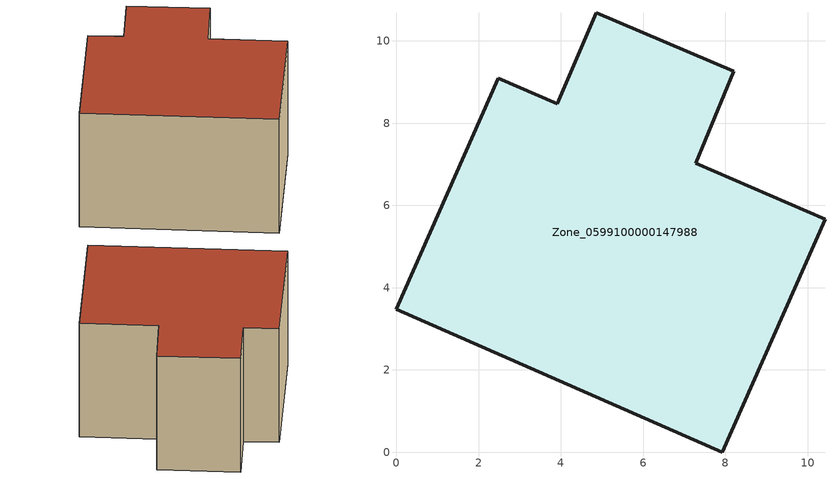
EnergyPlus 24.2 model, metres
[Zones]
Zone_0599100000147988
 floor ground (C_G): 10.42,5.66 7.92,0 0,3.47 2.48,9.09 3.91,8.47 4.86,10.68 8.2,9.26 7.27,7.02 z0
 wall outside (C_F): 7.27,7.02 8.2,9.26 4.86,10.68 3.91,8.47 2.48,9.09 0,3.47 7.92,0 10.42,5.66 7.27,7.02 z0:5.87
 roof outside (C_R): 7.92,0 10.42,5.66 7.27,7.02 8.2,9.26 4.86,10.68 3.91,8.47 2.48,9.09 0,3.47 z5.87
[BUILDING]
Pand.0599100000147988: North Axis=0; Terrain=City; Loads Convergence Tolerance Value=0.04; Temperature Convergence Tolerance Value=0.4; Solar Distribution=FullExterior; Maximum Number of Warmup Days=25; Minimum Number of Warmup Days=1
[Site:Location]
Rotterdam.The.Hague.AP_ZH_NLD Design_Conditions: Latitude=51.96; Longitude=4.45; Time Zone=1; Elevation=-4.5
[SITE:GROUNDTEMPERATURE:BUILDINGSURFACE]
18, 18, 18, 18, 18, 18, 18, 18, 18, 18, 18, 18
[MATERIAL] Thermal Absorptance=0.9; Solar Absorptance=0.7; Visible Absorptance=0.7
Name | Roughness | Thickness | Conductivity | Density | Specific Heat
G.TC.1946-1964 | MediumSmooth | 0.15 | 1 | 540 | 1210
F.TC.1946-1964 | Rough | 0.3 | 0.857143 | 1920 | 840
R.TC.1946-1964 | MediumRough | 0.2 | 0.235294 | 1500 | 1000
[CONSTRUCTION]
C_G: G.TC.1946-1964
C_F: F.TC.1946-1964
C_R: R.TC.1946-1964
[ZONE]
Zone_0599100000147988: Type=1; Multiplier=1; Ceiling Height=Autocalculate; Volume=Autocalculate; Floor Area=autocalculate; Part of Total Floor Area=Yes
[ZONEINFILTRATION:DESIGNFLOWRATE]
Infil_Zone_0599100000147988: Zone or ZoneList or Space or SpaceList=Zone_0599100000147988; Schedule=AlwaysOn; Design Flow Rate Calculation Method=Flow/Area; Flow Rate per Floor Area=0.003; Constant Term Coefficient=1; Temperature Term Coefficient=0; Velocity Term Coefficient=0; Velocity Squared Term Coefficient=0
[HVACTEMPLATE:ZONE:IDEALLOADSAIRSYSTEM]
Zone_0599100000147988: Maximum Heating Supply Air Temperature=50; Minimum Cooling Supply Air Temperature=13; Maximum Heating Supply Air Humidity Ratio=0.0156; Minimum Cooling Supply Air Humidity Ratio=0.0077; Heating Limit=NoLimit; Cooling Limit=NoLimit; Dehumidification Control Type=ConstantSensibleHeatRatio; Cooling Sensible Heat Ratio=0.7; Dehumidification Setpoint=60; Humidification Control Type=None; Humidification Setpoint=30; Outdoor Air Method=None; Outdoor Air Flow Rate per Person=0.00944; Outdoor Air Flow Rate per Zone Floor Area=0; Outdoor Air Flow Rate per Zone=0; Demand Controlled Ventilation Type=None; Outdoor Air Economizer Type=NoEconomizer; Heat Recovery Type=None; Sensible Heat Recovery Effectiveness=0.7; Latent Heat Recovery Effectiveness=0.65
[ZONECONTROL:THERMOSTAT]
ThermostatControl_Zone_0599100000147988: Zone or ZoneList=Zone_0599100000147988; Control Type Schedule=DualSetpointControlType; Control 1=Thermostat_Zone_0599100000147988; Temperature Difference Between Cutout And Setpoint=0
[THERMOSTATSETPOINT:DUALSETPOINT]
Thermostat_Zone_0599100000147988: Heating Setpoint Temperature Schedule=HeatingSetpoint_Zone_0599100000147988; Cooling Setpoint Temperature Schedule=CoolingSetpoint_Zone_0599100000147988
[SCHEDULE:COMPACT]
HeatingSetpoint_Zone_0599100000147988: Through: 12/31, For: AllDays, Until: 24:00, 21
CoolingSetpoint_Zone_0599100000147988: Through: 12/31, For: AllDays, Until: 24:00, 24
DualSetpointControlType: Through: 12/31, For: AllDays, Until: 24:00, 4
AlwaysOn: Through: 12/31, For: AllDays, Until: 24:00, 1
